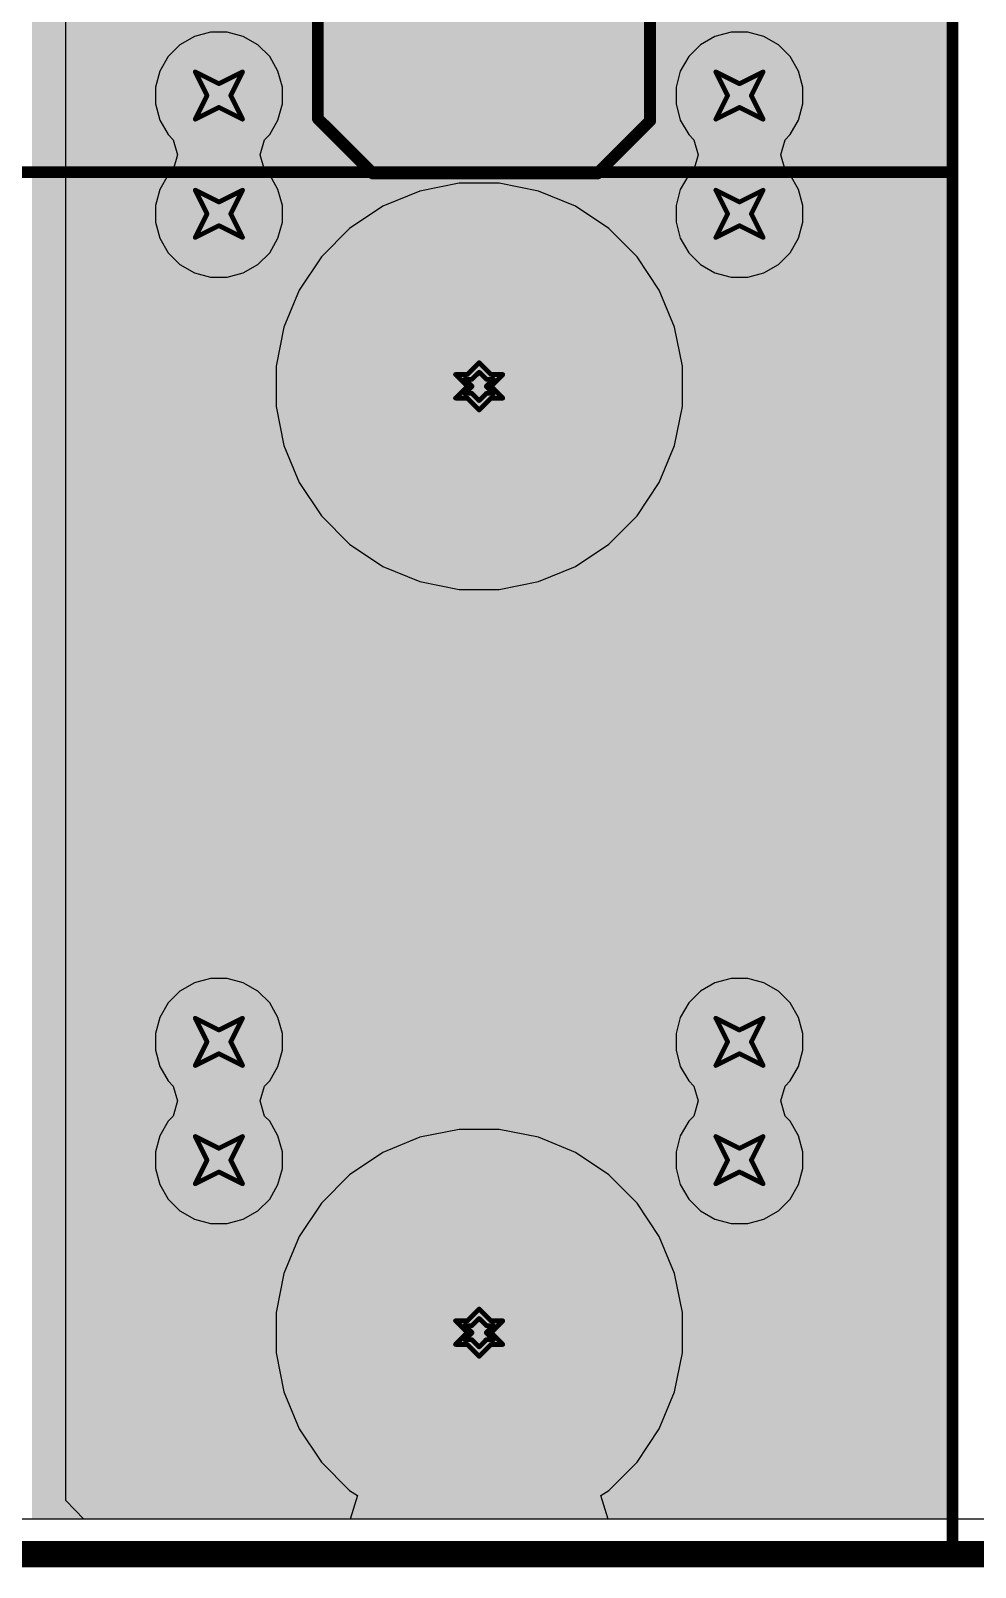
# Model space of a CAD drawing. Header units: inches. Extents: x -36 to 349, y -11 to 240.
# Drawn here: x 134.36 to 144.5, y -11.13 to 5.37 of the extents above; entities that cross this region are included whole.
import ezdxf

# ---------------------------------------------------------------- set-up
doc = ezdxf.new("R2010")
doc.units = ezdxf.units.IN
for name, color, linetype in [('Board Outline', 216, 'Continuous'), ('Bottom Layer', 5, 'Continuous'), ('Bottom Solder', 6, 'Continuous'), ('Drill Drawing', 1, 'Continuous'), ('Layer 1', 16, 'Continuous'), ('Layer 2', 76, 'Continuous'), ('Multi-Layer', 9, 'Continuous'), ('Pad Holes', 156, 'Continuous'), ('Top Layer', 1, 'Continuous'), ('Top Overlay', 2, 'Continuous'), ('Top Solder', 216, 'Continuous'), ('Via Holes', 16, 'Continuous')]:
    doc.layers.add(name, color=color, linetype=linetype)

# ---------------------------------------------------------------- blocks, each defined once
blk = doc.blocks.new('DB135_10_16_2P_GN_P_346')
at = {"layer": 'Bottom Layer'}
h = blk.add_hatch(color=5, dxfattribs=at)
edge = h.paths.add_edge_path()
edge.add_arc((-5.08, 5.08), 1.8, 0, 360)
h = blk.add_hatch(color=5, dxfattribs=at)
edge = h.paths.add_edge_path()
edge.add_arc((-5.08, -5.08), 1.8, 0, 360)
at = {"layer": 'Bottom Solder'}
h = blk.add_hatch(color=6, dxfattribs=at)
edge = h.paths.add_edge_path()
edge.add_arc((-5.08, 5.08), 1.851, 0, 360)
h = blk.add_hatch(color=6, dxfattribs=at)
edge = h.paths.add_edge_path()
edge.add_arc((-5.08, -5.08), 1.851, 0, 360)
at = {"layer": 'Layer 1'}
h = blk.add_hatch(color=16, dxfattribs=at)
edge = h.paths.add_edge_path()
edge.add_arc((-5.08, 5.08), 1.8, 0, 360)
h = blk.add_hatch(color=16, dxfattribs=at)
edge = h.paths.add_edge_path()
edge.add_arc((-5.08, -5.08), 1.8, 0, 360)
at = {"layer": 'Layer 2'}
h = blk.add_hatch(color=76, dxfattribs=at)
edge = h.paths.add_edge_path()
edge.add_arc((-5.08, 5.08), 1.8, 0, 360)
h = blk.add_hatch(color=76, dxfattribs=at)
edge = h.paths.add_edge_path()
edge.add_arc((-5.08, -5.08), 1.8, 0, 360)
at = {"layer": 'Multi-Layer'}
h = blk.add_hatch(color=9, dxfattribs=at)
edge = h.paths.add_edge_path()
edge.add_arc((-5.08, 5.08), 1.8, 0, 360)
h = blk.add_hatch(color=9, dxfattribs=at)
edge = h.paths.add_edge_path()
edge.add_arc((-5.08, -5.08), 1.8, 0, 360)
at = {"layer": 'Pad Holes'}
h = blk.add_hatch(color=7, dxfattribs=at)
edge = h.paths.add_edge_path()
edge.add_arc((-5.08, 5.08), 1.2, 0, 360)
h = blk.add_hatch(color=7, dxfattribs=at)
edge = h.paths.add_edge_path()
edge.add_arc((-5.08, -5.08), 1.2, 0, 360)
at = {"layer": 'Top Layer'}
h = blk.add_hatch(color=1, dxfattribs=at)
edge = h.paths.add_edge_path()
edge.add_arc((-5.08, 5.08), 1.8, 0, 360)
h = blk.add_hatch(color=1, dxfattribs=at)
edge = h.paths.add_edge_path()
edge.add_arc((-5.08, -5.08), 1.8, 0, 360)
at = {"layer": 'Top Solder'}
h = blk.add_hatch(color=216, dxfattribs=at)
edge = h.paths.add_edge_path()
edge.add_arc((-5.08, 5.08), 1.851, 0, 360)
h = blk.add_hatch(color=216, dxfattribs=at)
edge = h.paths.add_edge_path()
edge.add_arc((-5.08, -5.08), 1.851, 0, 360)
at = {"layer": 'Top Overlay'}
for points in [[(-10.16, 7.38, 0.127, 0.127, 0), (-10.89, 7.38, 0.127, 0.127, 0)], [(-10.16, 7.38, 0.127, 0.127, 0), (-10.16, -11.32, 0.127, 0.127, 0)], [(10.16, 7.38, 0.127, 0.127, 0), (-10.16, 7.38, 0.127, 0.127, 0)], [(10.16, -7.38, 0.127, 0.127, 0), (-10.16, -7.38, 0.127, 0.127, 0)], [(-6.35, -7.366, 0.127, 0.127, 0), (-6.914, -7.93, 0.127, 0.127, 0)], [(-3.937, -7.366, 0.127, 0.127, 0), (-6.35, -7.366, 0.127, 0.127, 0)], [(-3.348, -7.955, 0.127, 0.127, 0), (-3.937, -7.366, 0.127, 0.127, 0)], [(-6.914, -7.93, 0.127, 0.127, 0), (-6.914, -11.321, 0.127, 0.127, 0)], [(-3.348, -7.955, 0.127, 0.127, 0), (-3.348, -11.217, 0.127, 0.127, 0)]]:
    blk.add_lwpolyline(points, format="xyseb", dxfattribs=at)
for points in [[(-10.192, 7.38, 0.0635, 0.0635, 1), (-10.128, 7.38, 0.0635, 0.0635, 1)], [(-10.192, 7.38, 0.0635, 0.0635, 1), (-10.128, 7.38, 0.0635, 0.0635, 1)], [(-10.192, 7.38, 0.0635, 0.0635, 1), (-10.128, 7.38, 0.0635, 0.0635, 1)], [(-10.192, -7.38, 0.0635, 0.0635, 1), (-10.128, -7.38, 0.0635, 0.0635, 1)], [(-6.382, -7.366, 0.0635, 0.0635, 1), (-6.318, -7.366, 0.0635, 0.0635, 1)], [(-6.382, -7.366, 0.0635, 0.0635, 1), (-6.318, -7.366, 0.0635, 0.0635, 1)], [(-3.969, -7.366, 0.0635, 0.0635, 1), (-3.905, -7.366, 0.0635, 0.0635, 1)], [(-3.969, -7.366, 0.0635, 0.0635, 1), (-3.905, -7.366, 0.0635, 0.0635, 1)], [(-6.946, -7.93, 0.0635, 0.0635, 1), (-6.882, -7.93, 0.0635, 0.0635, 1)], [(-6.946, -7.93, 0.0635, 0.0635, 1), (-6.882, -7.93, 0.0635, 0.0635, 1)], [(-3.379, -7.955, 0.0635, 0.0635, 1), (-3.316, -7.955, 0.0635, 0.0635, 1)], [(-3.379, -7.955, 0.0635, 0.0635, 1), (-3.316, -7.955, 0.0635, 0.0635, 1)]]:
    blk.add_lwpolyline(points, format="xyseb", close=True, dxfattribs=at)

msp = doc.modelspace()

# ---------------------------------------------------------------- hatches: boundary and pattern name
at = {"layer": 'Bottom Layer'}
h = msp.add_hatch(color=5, dxfattribs=at)
edge = h.paths.add_edge_path()
edge.add_arc((136.382, 4.674), 0.3, 0, 360)
h = msp.add_hatch(color=5, dxfattribs=at)
edge = h.paths.add_edge_path()
edge.add_arc((141.97, 4.674), 0.3, 0, 360)
h = msp.add_hatch(color=5, dxfattribs=at)
edge = h.paths.add_edge_path()
edge.add_arc((136.382, 3.404), 0.3, 0, 360)
h = msp.add_hatch(color=5, dxfattribs=at)
edge = h.paths.add_edge_path()
edge.add_arc((141.97, 3.404), 0.3, 0, 360)
h = msp.add_hatch(color=5, dxfattribs=at)
edge = h.paths.add_edge_path()
edge.add_arc((136.382, -5.486), 0.3, 0, 360)
h = msp.add_hatch(color=5, dxfattribs=at)
edge = h.paths.add_edge_path()
edge.add_arc((141.97, -5.486), 0.3, 0, 360)
h = msp.add_hatch(color=5, dxfattribs=at)
edge = h.paths.add_edge_path()
edge.add_arc((136.382, -6.756), 0.3, 0, 360)
h = msp.add_hatch(color=5, dxfattribs=at)
edge = h.paths.add_edge_path()
edge.add_arc((141.97, -6.756), 0.3, 0, 360)
at = {"layer": 'Layer 1'}
h = msp.add_hatch(color=16, dxfattribs=at)
edge = h.paths.add_edge_path()
edge.add_arc((136.382, 4.674), 0.3, 0, 360)
h = msp.add_hatch(color=16, dxfattribs=at)
edge = h.paths.add_edge_path()
edge.add_arc((141.97, 4.674), 0.3, 0, 360)
h = msp.add_hatch(color=16, dxfattribs=at)
edge = h.paths.add_edge_path()
edge.add_arc((136.382, 3.404), 0.3, 0, 360)
h = msp.add_hatch(color=16, dxfattribs=at)
edge = h.paths.add_edge_path()
edge.add_arc((141.97, 3.404), 0.3, 0, 360)
h = msp.add_hatch(color=16, dxfattribs=at)
edge = h.paths.add_edge_path()
edge.add_arc((136.382, -5.486), 0.3, 0, 360)
h = msp.add_hatch(color=16, dxfattribs=at)
edge = h.paths.add_edge_path()
edge.add_arc((141.97, -5.486), 0.3, 0, 360)
h = msp.add_hatch(color=16, dxfattribs=at)
edge = h.paths.add_edge_path()
edge.add_arc((136.382, -6.756), 0.3, 0, 360)
h = msp.add_hatch(color=16, dxfattribs=at)
edge = h.paths.add_edge_path()
edge.add_arc((141.97, -6.756), 0.3, 0, 360)
at = {"layer": 'Layer 2'}
h = msp.add_hatch(color=76, dxfattribs=at)
edge = h.paths.add_edge_path()
edge.add_arc((136.382, 4.674), 0.3, 0, 360)
h = msp.add_hatch(color=76, dxfattribs=at)
edge = h.paths.add_edge_path()
edge.add_arc((141.97, 4.674), 0.3, 0, 360)
h = msp.add_hatch(color=76, dxfattribs=at)
edge = h.paths.add_edge_path()
edge.add_arc((136.382, 3.404), 0.3, 0, 360)
h = msp.add_hatch(color=76, dxfattribs=at)
edge = h.paths.add_edge_path()
edge.add_arc((141.97, 3.404), 0.3, 0, 360)
h = msp.add_hatch(color=76, dxfattribs=at)
edge = h.paths.add_edge_path()
edge.add_arc((136.382, -5.486), 0.3, 0, 360)
h = msp.add_hatch(color=76, dxfattribs=at)
edge = h.paths.add_edge_path()
edge.add_arc((141.97, -5.486), 0.3, 0, 360)
h = msp.add_hatch(color=76, dxfattribs=at)
edge = h.paths.add_edge_path()
edge.add_arc((136.382, -6.756), 0.3, 0, 360)
h = msp.add_hatch(color=76, dxfattribs=at)
edge = h.paths.add_edge_path()
edge.add_arc((141.97, -6.756), 0.3, 0, 360)
at = {"layer": 'Top Layer'}
msp.add_hatch(color=1, dxfattribs=at).paths.add_polyline_path([(134.375, -10.612), (144.256, -10.612), (144.256, 7.793), (134.375, 7.793)])
h = msp.add_hatch(color=1, dxfattribs=at)
edge = h.paths.add_edge_path()
edge.add_arc((136.382, 4.674), 0.3, 0, 360)
h = msp.add_hatch(color=1, dxfattribs=at)
edge = h.paths.add_edge_path()
edge.add_arc((141.97, 4.674), 0.3, 0, 360)
h = msp.add_hatch(color=1, dxfattribs=at)
edge = h.paths.add_edge_path()
edge.add_arc((136.382, 3.404), 0.3, 0, 360)
h = msp.add_hatch(color=1, dxfattribs=at)
edge = h.paths.add_edge_path()
edge.add_arc((141.97, 3.404), 0.3, 0, 360)
h = msp.add_hatch(color=1, dxfattribs=at)
edge = h.paths.add_edge_path()
edge.add_arc((136.382, -5.486), 0.3, 0, 360)
h = msp.add_hatch(color=1, dxfattribs=at)
edge = h.paths.add_edge_path()
edge.add_arc((141.97, -5.486), 0.3, 0, 360)
h = msp.add_hatch(color=1, dxfattribs=at)
edge = h.paths.add_edge_path()
edge.add_arc((136.382, -6.756), 0.3, 0, 360)
h = msp.add_hatch(color=1, dxfattribs=at)
edge = h.paths.add_edge_path()
edge.add_arc((141.97, -6.756), 0.3, 0, 360)
at = {"layer": 'Via Holes'}
h = msp.add_hatch(color=7, dxfattribs=at)
edge = h.paths.add_edge_path()
edge.add_arc((136.382, 4.674), 0.15, 0, 360)
h = msp.add_hatch(color=7, dxfattribs=at)
edge = h.paths.add_edge_path()
edge.add_arc((141.97, 4.674), 0.15, 0, 360)
h = msp.add_hatch(color=7, dxfattribs=at)
edge = h.paths.add_edge_path()
edge.add_arc((136.382, 3.404), 0.15, 0, 360)
h = msp.add_hatch(color=7, dxfattribs=at)
edge = h.paths.add_edge_path()
edge.add_arc((141.97, 3.404), 0.15, 0, 360)
h = msp.add_hatch(color=7, dxfattribs=at)
edge = h.paths.add_edge_path()
edge.add_arc((136.382, -5.486), 0.15, 0, 360)
h = msp.add_hatch(color=7, dxfattribs=at)
edge = h.paths.add_edge_path()
edge.add_arc((141.97, -5.486), 0.15, 0, 360)
h = msp.add_hatch(color=7, dxfattribs=at)
edge = h.paths.add_edge_path()
edge.add_arc((136.382, -6.756), 0.15, 0, 360)
h = msp.add_hatch(color=7, dxfattribs=at)
edge = h.paths.add_edge_path()
edge.add_arc((141.97, -6.756), 0.15, 0, 360)

# ---------------------------------------------------------------- linework, layer by layer
at = {"layer": 'Board Outline'}
msp.add_lwpolyline([(101.089, -11, 0.254, 0.254, 0), (184.5, -11, 0.254, 0.254, 0)], format="xyseb", dxfattribs=at)
at = {"layer": 'Bottom Layer'}
for p, q in [((134.738, -10.409), (134.738, 8.188)), ((134.933, -10.612), (134.738, -10.409)), ((184.5, -10.612), (134.933, -10.612))]:
    msp.add_line(p, q, dxfattribs=at)
at = {"layer": 'Drill Drawing'}
for points in [[(136.128, 4.928, 0.0508, 0.0508, 0), (136.382, 4.801, 0.0508, 0.0508, 0)], [(136.128, 4.928, 0.0508, 0.0508, 0), (136.255, 4.674, 0.0508, 0.0508, 0)], [(136.382, 4.801, 0.0508, 0.0508, 0), (136.636, 4.928, 0.0508, 0.0508, 0)], [(136.509, 4.674, 0.0508, 0.0508, 0), (136.636, 4.928, 0.0508, 0.0508, 0)], [(141.716, 4.928, 0.0508, 0.0508, 0), (141.97, 4.801, 0.0508, 0.0508, 0)], [(141.716, 4.928, 0.0508, 0.0508, 0), (141.843, 4.674, 0.0508, 0.0508, 0)], [(141.97, 4.801, 0.0508, 0.0508, 0), (142.224, 4.928, 0.0508, 0.0508, 0)], [(142.097, 4.674, 0.0508, 0.0508, 0), (142.224, 4.928, 0.0508, 0.0508, 0)], [(136.128, 4.42, 0.0508, 0.0508, 0), (136.255, 4.674, 0.0508, 0.0508, 0)], [(136.509, 4.674, 0.0508, 0.0508, 0), (136.636, 4.42, 0.0508, 0.0508, 0)], [(141.716, 4.42, 0.0508, 0.0508, 0), (141.843, 4.674, 0.0508, 0.0508, 0)], [(142.097, 4.674, 0.0508, 0.0508, 0), (142.224, 4.42, 0.0508, 0.0508, 0)], [(136.128, 4.42, 0.0508, 0.0508, 0), (136.382, 4.547, 0.0508, 0.0508, 0)], [(136.382, 4.547, 0.0508, 0.0508, 0), (136.636, 4.42, 0.0508, 0.0508, 0)], [(141.716, 4.42, 0.0508, 0.0508, 0), (141.97, 4.547, 0.0508, 0.0508, 0)], [(141.97, 4.547, 0.0508, 0.0508, 0), (142.224, 4.42, 0.0508, 0.0508, 0)], [(136.128, 3.658, 0.0508, 0.0508, 0), (136.382, 3.531, 0.0508, 0.0508, 0)], [(136.128, 3.658, 0.0508, 0.0508, 0), (136.255, 3.404, 0.0508, 0.0508, 0)], [(136.382, 3.531, 0.0508, 0.0508, 0), (136.636, 3.658, 0.0508, 0.0508, 0)], [(136.509, 3.404, 0.0508, 0.0508, 0), (136.636, 3.658, 0.0508, 0.0508, 0)], [(141.716, 3.658, 0.0508, 0.0508, 0), (141.97, 3.531, 0.0508, 0.0508, 0)], [(141.716, 3.658, 0.0508, 0.0508, 0), (141.843, 3.404, 0.0508, 0.0508, 0)], [(141.97, 3.531, 0.0508, 0.0508, 0), (142.224, 3.658, 0.0508, 0.0508, 0)], [(142.097, 3.404, 0.0508, 0.0508, 0), (142.224, 3.658, 0.0508, 0.0508, 0)], [(136.128, 3.15, 0.0508, 0.0508, 0), (136.255, 3.404, 0.0508, 0.0508, 0)], [(136.128, 3.15, 0.0508, 0.0508, 0), (136.382, 3.277, 0.0508, 0.0508, 0)], [(136.382, 3.277, 0.0508, 0.0508, 0), (136.636, 3.15, 0.0508, 0.0508, 0)], [(136.509, 3.404, 0.0508, 0.0508, 0), (136.636, 3.15, 0.0508, 0.0508, 0)], [(141.716, 3.15, 0.0508, 0.0508, 0), (141.843, 3.404, 0.0508, 0.0508, 0)], [(141.716, 3.15, 0.0508, 0.0508, 0), (141.97, 3.277, 0.0508, 0.0508, 0)], [(141.97, 3.277, 0.0508, 0.0508, 0), (142.224, 3.15, 0.0508, 0.0508, 0)], [(142.097, 3.404, 0.0508, 0.0508, 0), (142.224, 3.15, 0.0508, 0.0508, 0)], [(139.049, 1.679, 0.0508, 0.0508, 0), (139.176, 1.806, 0.0508, 0.0508, 0)], [(139.176, 1.806, 0.0508, 0.0508, 0), (139.303, 1.679, 0.0508, 0.0508, 0)], [(138.922, 1.679, 0.0508, 0.0508, 0), (139.049, 1.552, 0.0508, 0.0508, 0)], [(138.922, 1.679, 0.0508, 0.0508, 0), (139.049, 1.679, 0.0508, 0.0508, 0)], [(139.023, 1.628, 0.0508, 0.0508, 0), (139.099, 1.552, 0.0508, 0.0508, 0)], [(139.023, 1.628, 0.0508, 0.0508, 0), (139.099, 1.628, 0.0508, 0.0508, 0)], [(139.099, 1.628, 0.0508, 0.0508, 0), (139.176, 1.704, 0.0508, 0.0508, 0)], [(139.176, 1.704, 0.0508, 0.0508, 0), (139.252, 1.628, 0.0508, 0.0508, 0)], [(139.252, 1.628, 0.0508, 0.0508, 0), (139.328, 1.628, 0.0508, 0.0508, 0)], [(139.252, 1.552, 0.0508, 0.0508, 0), (139.328, 1.628, 0.0508, 0.0508, 0)], [(139.303, 1.679, 0.0508, 0.0508, 0), (139.43, 1.679, 0.0508, 0.0508, 0)], [(139.303, 1.552, 0.0508, 0.0508, 0), (139.43, 1.679, 0.0508, 0.0508, 0)], [(138.922, 1.425, 0.0508, 0.0508, 0), (139.049, 1.552, 0.0508, 0.0508, 0)], [(139.023, 1.476, 0.0508, 0.0508, 0), (139.099, 1.552, 0.0508, 0.0508, 0)], [(139.023, 1.476, 0.0508, 0.0508, 0), (139.099, 1.476, 0.0508, 0.0508, 0)], [(139.099, 1.476, 0.0508, 0.0508, 0), (139.176, 1.399, 0.0508, 0.0508, 0)], [(139.176, 1.399, 0.0508, 0.0508, 0), (139.252, 1.476, 0.0508, 0.0508, 0)], [(139.252, 1.552, 0.0508, 0.0508, 0), (139.328, 1.476, 0.0508, 0.0508, 0)], [(139.252, 1.476, 0.0508, 0.0508, 0), (139.328, 1.476, 0.0508, 0.0508, 0)], [(139.303, 1.552, 0.0508, 0.0508, 0), (139.43, 1.425, 0.0508, 0.0508, 0)], [(138.922, 1.425, 0.0508, 0.0508, 0), (139.049, 1.425, 0.0508, 0.0508, 0)], [(139.049, 1.425, 0.0508, 0.0508, 0), (139.176, 1.298, 0.0508, 0.0508, 0)], [(139.176, 1.298, 0.0508, 0.0508, 0), (139.303, 1.425, 0.0508, 0.0508, 0)], [(139.303, 1.425, 0.0508, 0.0508, 0), (139.43, 1.425, 0.0508, 0.0508, 0)], [(136.128, -5.232, 0.0508, 0.0508, 0), (136.382, -5.359, 0.0508, 0.0508, 0)], [(136.128, -5.232, 0.0508, 0.0508, 0), (136.255, -5.486, 0.0508, 0.0508, 0)], [(136.382, -5.359, 0.0508, 0.0508, 0), (136.636, -5.232, 0.0508, 0.0508, 0)], [(136.509, -5.486, 0.0508, 0.0508, 0), (136.636, -5.232, 0.0508, 0.0508, 0)], [(141.716, -5.232, 0.0508, 0.0508, 0), (141.97, -5.359, 0.0508, 0.0508, 0)], [(141.716, -5.232, 0.0508, 0.0508, 0), (141.843, -5.486, 0.0508, 0.0508, 0)], [(141.97, -5.359, 0.0508, 0.0508, 0), (142.224, -5.232, 0.0508, 0.0508, 0)], [(142.097, -5.486, 0.0508, 0.0508, 0), (142.224, -5.232, 0.0508, 0.0508, 0)], [(136.128, -5.74, 0.0508, 0.0508, 0), (136.255, -5.486, 0.0508, 0.0508, 0)], [(136.128, -5.74, 0.0508, 0.0508, 0), (136.382, -5.613, 0.0508, 0.0508, 0)], [(136.382, -5.613, 0.0508, 0.0508, 0), (136.636, -5.74, 0.0508, 0.0508, 0)], [(136.509, -5.486, 0.0508, 0.0508, 0), (136.636, -5.74, 0.0508, 0.0508, 0)], [(141.716, -5.74, 0.0508, 0.0508, 0), (141.843, -5.486, 0.0508, 0.0508, 0)], [(141.716, -5.74, 0.0508, 0.0508, 0), (141.97, -5.613, 0.0508, 0.0508, 0)], [(141.97, -5.613, 0.0508, 0.0508, 0), (142.224, -5.74, 0.0508, 0.0508, 0)], [(142.097, -5.486, 0.0508, 0.0508, 0), (142.224, -5.74, 0.0508, 0.0508, 0)], [(136.128, -6.502, 0.0508, 0.0508, 0), (136.382, -6.629, 0.0508, 0.0508, 0)], [(136.128, -6.502, 0.0508, 0.0508, 0), (136.255, -6.756, 0.0508, 0.0508, 0)], [(136.382, -6.629, 0.0508, 0.0508, 0), (136.636, -6.502, 0.0508, 0.0508, 0)], [(136.509, -6.756, 0.0508, 0.0508, 0), (136.636, -6.502, 0.0508, 0.0508, 0)], [(141.716, -6.502, 0.0508, 0.0508, 0), (141.97, -6.629, 0.0508, 0.0508, 0)], [(141.716, -6.502, 0.0508, 0.0508, 0), (141.843, -6.756, 0.0508, 0.0508, 0)], [(141.97, -6.629, 0.0508, 0.0508, 0), (142.224, -6.502, 0.0508, 0.0508, 0)], [(142.097, -6.756, 0.0508, 0.0508, 0), (142.224, -6.502, 0.0508, 0.0508, 0)], [(136.128, -7.01, 0.0508, 0.0508, 0), (136.255, -6.756, 0.0508, 0.0508, 0)], [(136.509, -6.756, 0.0508, 0.0508, 0), (136.636, -7.01, 0.0508, 0.0508, 0)], [(141.716, -7.01, 0.0508, 0.0508, 0), (141.843, -6.756, 0.0508, 0.0508, 0)], [(142.097, -6.756, 0.0508, 0.0508, 0), (142.224, -7.01, 0.0508, 0.0508, 0)], [(136.128, -7.01, 0.0508, 0.0508, 0), (136.382, -6.883, 0.0508, 0.0508, 0)], [(136.382, -6.883, 0.0508, 0.0508, 0), (136.636, -7.01, 0.0508, 0.0508, 0)], [(141.716, -7.01, 0.0508, 0.0508, 0), (141.97, -6.883, 0.0508, 0.0508, 0)], [(141.97, -6.883, 0.0508, 0.0508, 0), (142.224, -7.01, 0.0508, 0.0508, 0)], [(139.049, -8.481, 0.0508, 0.0508, 0), (139.176, -8.354, 0.0508, 0.0508, 0)], [(139.176, -8.354, 0.0508, 0.0508, 0), (139.303, -8.481, 0.0508, 0.0508, 0)], [(138.922, -8.481, 0.0508, 0.0508, 0), (139.049, -8.608, 0.0508, 0.0508, 0)], [(138.922, -8.481, 0.0508, 0.0508, 0), (139.049, -8.481, 0.0508, 0.0508, 0)], [(139.023, -8.532, 0.0508, 0.0508, 0), (139.099, -8.608, 0.0508, 0.0508, 0)], [(139.023, -8.532, 0.0508, 0.0508, 0), (139.099, -8.532, 0.0508, 0.0508, 0)], [(139.099, -8.532, 0.0508, 0.0508, 0), (139.176, -8.456, 0.0508, 0.0508, 0)], [(139.176, -8.456, 0.0508, 0.0508, 0), (139.252, -8.532, 0.0508, 0.0508, 0)], [(139.252, -8.532, 0.0508, 0.0508, 0), (139.328, -8.532, 0.0508, 0.0508, 0)], [(139.252, -8.608, 0.0508, 0.0508, 0), (139.328, -8.532, 0.0508, 0.0508, 0)], [(139.303, -8.481, 0.0508, 0.0508, 0), (139.43, -8.481, 0.0508, 0.0508, 0)], [(139.303, -8.608, 0.0508, 0.0508, 0), (139.43, -8.481, 0.0508, 0.0508, 0)], [(138.922, -8.735, 0.0508, 0.0508, 0), (139.049, -8.608, 0.0508, 0.0508, 0)], [(138.922, -8.735, 0.0508, 0.0508, 0), (139.049, -8.735, 0.0508, 0.0508, 0)], [(139.023, -8.684, 0.0508, 0.0508, 0), (139.099, -8.608, 0.0508, 0.0508, 0)], [(139.023, -8.684, 0.0508, 0.0508, 0), (139.099, -8.684, 0.0508, 0.0508, 0)], [(139.049, -8.735, 0.0508, 0.0508, 0), (139.176, -8.862, 0.0508, 0.0508, 0)], [(139.099, -8.684, 0.0508, 0.0508, 0), (139.176, -8.761, 0.0508, 0.0508, 0)], [(139.176, -8.761, 0.0508, 0.0508, 0), (139.252, -8.684, 0.0508, 0.0508, 0)], [(139.176, -8.862, 0.0508, 0.0508, 0), (139.303, -8.735, 0.0508, 0.0508, 0)], [(139.252, -8.608, 0.0508, 0.0508, 0), (139.328, -8.684, 0.0508, 0.0508, 0)], [(139.252, -8.684, 0.0508, 0.0508, 0), (139.328, -8.684, 0.0508, 0.0508, 0)], [(139.303, -8.608, 0.0508, 0.0508, 0), (139.43, -8.735, 0.0508, 0.0508, 0)], [(139.303, -8.735, 0.0508, 0.0508, 0), (139.43, -8.735, 0.0508, 0.0508, 0)]]:
    msp.add_lwpolyline(points, format="xyseb", dxfattribs=at)
for points in [[(136.115, 4.928, 0.0254, 0.0254, 1), (136.14, 4.928, 0.0254, 0.0254, 1)], [(136.115, 4.928, 0.0254, 0.0254, 1), (136.14, 4.928, 0.0254, 0.0254, 1)], [(136.623, 4.928, 0.0254, 0.0254, 1), (136.648, 4.928, 0.0254, 0.0254, 1)], [(136.623, 4.928, 0.0254, 0.0254, 1), (136.648, 4.928, 0.0254, 0.0254, 1)], [(141.703, 4.928, 0.0254, 0.0254, 1), (141.728, 4.928, 0.0254, 0.0254, 1)], [(141.703, 4.928, 0.0254, 0.0254, 1), (141.728, 4.928, 0.0254, 0.0254, 1)], [(142.211, 4.928, 0.0254, 0.0254, 1), (142.236, 4.928, 0.0254, 0.0254, 1)], [(142.211, 4.928, 0.0254, 0.0254, 1), (142.236, 4.928, 0.0254, 0.0254, 1)], [(136.369, 4.801, 0.0254, 0.0254, 1), (136.394, 4.801, 0.0254, 0.0254, 1)], [(136.369, 4.801, 0.0254, 0.0254, 1), (136.394, 4.801, 0.0254, 0.0254, 1)], [(141.957, 4.801, 0.0254, 0.0254, 1), (141.982, 4.801, 0.0254, 0.0254, 1)], [(141.957, 4.801, 0.0254, 0.0254, 1), (141.982, 4.801, 0.0254, 0.0254, 1)], [(136.242, 4.674, 0.0254, 0.0254, 1), (136.267, 4.674, 0.0254, 0.0254, 1)], [(136.242, 4.674, 0.0254, 0.0254, 1), (136.267, 4.674, 0.0254, 0.0254, 1)], [(136.496, 4.674, 0.0254, 0.0254, 1), (136.521, 4.674, 0.0254, 0.0254, 1)], [(136.496, 4.674, 0.0254, 0.0254, 1), (136.521, 4.674, 0.0254, 0.0254, 1)], [(141.83, 4.674, 0.0254, 0.0254, 1), (141.855, 4.674, 0.0254, 0.0254, 1)], [(141.83, 4.674, 0.0254, 0.0254, 1), (141.855, 4.674, 0.0254, 0.0254, 1)], [(142.084, 4.674, 0.0254, 0.0254, 1), (142.109, 4.674, 0.0254, 0.0254, 1)], [(142.084, 4.674, 0.0254, 0.0254, 1), (142.109, 4.674, 0.0254, 0.0254, 1)], [(136.369, 4.547, 0.0254, 0.0254, 1), (136.394, 4.547, 0.0254, 0.0254, 1)], [(136.369, 4.547, 0.0254, 0.0254, 1), (136.394, 4.547, 0.0254, 0.0254, 1)], [(141.957, 4.547, 0.0254, 0.0254, 1), (141.982, 4.547, 0.0254, 0.0254, 1)], [(141.957, 4.547, 0.0254, 0.0254, 1), (141.982, 4.547, 0.0254, 0.0254, 1)], [(136.115, 4.42, 0.0254, 0.0254, 1), (136.14, 4.42, 0.0254, 0.0254, 1)], [(136.115, 4.42, 0.0254, 0.0254, 1), (136.14, 4.42, 0.0254, 0.0254, 1)], [(136.623, 4.42, 0.0254, 0.0254, 1), (136.648, 4.42, 0.0254, 0.0254, 1)], [(136.623, 4.42, 0.0254, 0.0254, 1), (136.648, 4.42, 0.0254, 0.0254, 1)], [(141.703, 4.42, 0.0254, 0.0254, 1), (141.728, 4.42, 0.0254, 0.0254, 1)], [(141.703, 4.42, 0.0254, 0.0254, 1), (141.728, 4.42, 0.0254, 0.0254, 1)], [(142.211, 4.42, 0.0254, 0.0254, 1), (142.236, 4.42, 0.0254, 0.0254, 1)], [(142.211, 4.42, 0.0254, 0.0254, 1), (142.236, 4.42, 0.0254, 0.0254, 1)], [(136.115, 3.658, 0.0254, 0.0254, 1), (136.14, 3.658, 0.0254, 0.0254, 1)], [(136.115, 3.658, 0.0254, 0.0254, 1), (136.14, 3.658, 0.0254, 0.0254, 1)], [(136.623, 3.658, 0.0254, 0.0254, 1), (136.648, 3.658, 0.0254, 0.0254, 1)], [(136.623, 3.658, 0.0254, 0.0254, 1), (136.648, 3.658, 0.0254, 0.0254, 1)], [(141.703, 3.658, 0.0254, 0.0254, 1), (141.728, 3.658, 0.0254, 0.0254, 1)], [(141.703, 3.658, 0.0254, 0.0254, 1), (141.728, 3.658, 0.0254, 0.0254, 1)], [(142.211, 3.658, 0.0254, 0.0254, 1), (142.236, 3.658, 0.0254, 0.0254, 1)], [(142.211, 3.658, 0.0254, 0.0254, 1), (142.236, 3.658, 0.0254, 0.0254, 1)], [(136.369, 3.531, 0.0254, 0.0254, 1), (136.394, 3.531, 0.0254, 0.0254, 1)], [(136.369, 3.531, 0.0254, 0.0254, 1), (136.394, 3.531, 0.0254, 0.0254, 1)], [(141.957, 3.531, 0.0254, 0.0254, 1), (141.982, 3.531, 0.0254, 0.0254, 1)], [(141.957, 3.531, 0.0254, 0.0254, 1), (141.982, 3.531, 0.0254, 0.0254, 1)], [(136.242, 3.404, 0.0254, 0.0254, 1), (136.267, 3.404, 0.0254, 0.0254, 1)], [(136.242, 3.404, 0.0254, 0.0254, 1), (136.267, 3.404, 0.0254, 0.0254, 1)], [(136.369, 3.277, 0.0254, 0.0254, 1), (136.394, 3.277, 0.0254, 0.0254, 1)], [(136.369, 3.277, 0.0254, 0.0254, 1), (136.394, 3.277, 0.0254, 0.0254, 1)], [(136.496, 3.404, 0.0254, 0.0254, 1), (136.521, 3.404, 0.0254, 0.0254, 1)], [(136.496, 3.404, 0.0254, 0.0254, 1), (136.521, 3.404, 0.0254, 0.0254, 1)], [(141.83, 3.404, 0.0254, 0.0254, 1), (141.855, 3.404, 0.0254, 0.0254, 1)], [(141.83, 3.404, 0.0254, 0.0254, 1), (141.855, 3.404, 0.0254, 0.0254, 1)], [(141.957, 3.277, 0.0254, 0.0254, 1), (141.982, 3.277, 0.0254, 0.0254, 1)], [(141.957, 3.277, 0.0254, 0.0254, 1), (141.982, 3.277, 0.0254, 0.0254, 1)], [(142.084, 3.404, 0.0254, 0.0254, 1), (142.109, 3.404, 0.0254, 0.0254, 1)], [(142.084, 3.404, 0.0254, 0.0254, 1), (142.109, 3.404, 0.0254, 0.0254, 1)], [(136.115, 3.15, 0.0254, 0.0254, 1), (136.14, 3.15, 0.0254, 0.0254, 1)], [(136.115, 3.15, 0.0254, 0.0254, 1), (136.14, 3.15, 0.0254, 0.0254, 1)], [(136.623, 3.15, 0.0254, 0.0254, 1), (136.648, 3.15, 0.0254, 0.0254, 1)], [(136.623, 3.15, 0.0254, 0.0254, 1), (136.648, 3.15, 0.0254, 0.0254, 1)], [(141.703, 3.15, 0.0254, 0.0254, 1), (141.728, 3.15, 0.0254, 0.0254, 1)], [(141.703, 3.15, 0.0254, 0.0254, 1), (141.728, 3.15, 0.0254, 0.0254, 1)], [(142.211, 3.15, 0.0254, 0.0254, 1), (142.236, 3.15, 0.0254, 0.0254, 1)], [(142.211, 3.15, 0.0254, 0.0254, 1), (142.236, 3.15, 0.0254, 0.0254, 1)], [(139.163, 1.806, 0.0254, 0.0254, 1), (139.188, 1.806, 0.0254, 0.0254, 1)], [(139.163, 1.806, 0.0254, 0.0254, 1), (139.188, 1.806, 0.0254, 0.0254, 1)], [(138.909, 1.679, 0.0254, 0.0254, 1), (138.934, 1.679, 0.0254, 0.0254, 1)], [(138.909, 1.679, 0.0254, 0.0254, 1), (138.934, 1.679, 0.0254, 0.0254, 1)], [(139.01, 1.628, 0.0254, 0.0254, 1), (139.036, 1.628, 0.0254, 0.0254, 1)], [(139.01, 1.628, 0.0254, 0.0254, 1), (139.036, 1.628, 0.0254, 0.0254, 1)], [(139.036, 1.679, 0.0254, 0.0254, 1), (139.061, 1.679, 0.0254, 0.0254, 1)], [(139.036, 1.679, 0.0254, 0.0254, 1), (139.061, 1.679, 0.0254, 0.0254, 1)], [(139.087, 1.628, 0.0254, 0.0254, 1), (139.112, 1.628, 0.0254, 0.0254, 1)], [(139.087, 1.628, 0.0254, 0.0254, 1), (139.112, 1.628, 0.0254, 0.0254, 1)], [(139.163, 1.704, 0.0254, 0.0254, 1), (139.188, 1.704, 0.0254, 0.0254, 1)], [(139.163, 1.704, 0.0254, 0.0254, 1), (139.188, 1.704, 0.0254, 0.0254, 1)], [(139.239, 1.628, 0.0254, 0.0254, 1), (139.264, 1.628, 0.0254, 0.0254, 1)], [(139.239, 1.628, 0.0254, 0.0254, 1), (139.264, 1.628, 0.0254, 0.0254, 1)], [(139.29, 1.679, 0.0254, 0.0254, 1), (139.315, 1.679, 0.0254, 0.0254, 1)], [(139.29, 1.679, 0.0254, 0.0254, 1), (139.315, 1.679, 0.0254, 0.0254, 1)], [(139.315, 1.628, 0.0254, 0.0254, 1), (139.341, 1.628, 0.0254, 0.0254, 1)], [(139.315, 1.628, 0.0254, 0.0254, 1), (139.341, 1.628, 0.0254, 0.0254, 1)], [(139.417, 1.679, 0.0254, 0.0254, 1), (139.442, 1.679, 0.0254, 0.0254, 1)], [(139.417, 1.679, 0.0254, 0.0254, 1), (139.442, 1.679, 0.0254, 0.0254, 1)], [(139.01, 1.476, 0.0254, 0.0254, 1), (139.036, 1.476, 0.0254, 0.0254, 1)], [(139.01, 1.476, 0.0254, 0.0254, 1), (139.036, 1.476, 0.0254, 0.0254, 1)], [(139.036, 1.552, 0.0254, 0.0254, 1), (139.061, 1.552, 0.0254, 0.0254, 1)], [(139.036, 1.552, 0.0254, 0.0254, 1), (139.061, 1.552, 0.0254, 0.0254, 1)], [(139.087, 1.552, 0.0254, 0.0254, 1), (139.112, 1.552, 0.0254, 0.0254, 1)], [(139.087, 1.552, 0.0254, 0.0254, 1), (139.112, 1.552, 0.0254, 0.0254, 1)], [(139.087, 1.476, 0.0254, 0.0254, 1), (139.112, 1.476, 0.0254, 0.0254, 1)], [(139.087, 1.476, 0.0254, 0.0254, 1), (139.112, 1.476, 0.0254, 0.0254, 1)], [(139.239, 1.552, 0.0254, 0.0254, 1), (139.264, 1.552, 0.0254, 0.0254, 1)], [(139.239, 1.552, 0.0254, 0.0254, 1), (139.264, 1.552, 0.0254, 0.0254, 1)], [(139.239, 1.476, 0.0254, 0.0254, 1), (139.264, 1.476, 0.0254, 0.0254, 1)], [(139.239, 1.476, 0.0254, 0.0254, 1), (139.264, 1.476, 0.0254, 0.0254, 1)], [(139.29, 1.552, 0.0254, 0.0254, 1), (139.315, 1.552, 0.0254, 0.0254, 1)], [(139.29, 1.552, 0.0254, 0.0254, 1), (139.315, 1.552, 0.0254, 0.0254, 1)], [(139.315, 1.476, 0.0254, 0.0254, 1), (139.341, 1.476, 0.0254, 0.0254, 1)], [(139.315, 1.476, 0.0254, 0.0254, 1), (139.341, 1.476, 0.0254, 0.0254, 1)], [(138.909, 1.425, 0.0254, 0.0254, 1), (138.934, 1.425, 0.0254, 0.0254, 1)], [(138.909, 1.425, 0.0254, 0.0254, 1), (138.934, 1.425, 0.0254, 0.0254, 1)], [(139.036, 1.425, 0.0254, 0.0254, 1), (139.061, 1.425, 0.0254, 0.0254, 1)], [(139.036, 1.425, 0.0254, 0.0254, 1), (139.061, 1.425, 0.0254, 0.0254, 1)], [(139.163, 1.399, 0.0254, 0.0254, 1), (139.188, 1.399, 0.0254, 0.0254, 1)], [(139.163, 1.399, 0.0254, 0.0254, 1), (139.188, 1.399, 0.0254, 0.0254, 1)], [(139.163, 1.298, 0.0254, 0.0254, 1), (139.188, 1.298, 0.0254, 0.0254, 1)], [(139.163, 1.298, 0.0254, 0.0254, 1), (139.188, 1.298, 0.0254, 0.0254, 1)], [(139.29, 1.425, 0.0254, 0.0254, 1), (139.315, 1.425, 0.0254, 0.0254, 1)], [(139.29, 1.425, 0.0254, 0.0254, 1), (139.315, 1.425, 0.0254, 0.0254, 1)], [(139.417, 1.425, 0.0254, 0.0254, 1), (139.442, 1.425, 0.0254, 0.0254, 1)], [(139.417, 1.425, 0.0254, 0.0254, 1), (139.442, 1.425, 0.0254, 0.0254, 1)], [(136.115, -5.232, 0.0254, 0.0254, 1), (136.14, -5.232, 0.0254, 0.0254, 1)], [(136.115, -5.232, 0.0254, 0.0254, 1), (136.14, -5.232, 0.0254, 0.0254, 1)], [(136.623, -5.232, 0.0254, 0.0254, 1), (136.648, -5.232, 0.0254, 0.0254, 1)], [(136.623, -5.232, 0.0254, 0.0254, 1), (136.648, -5.232, 0.0254, 0.0254, 1)], [(141.703, -5.232, 0.0254, 0.0254, 1), (141.728, -5.232, 0.0254, 0.0254, 1)], [(141.703, -5.232, 0.0254, 0.0254, 1), (141.728, -5.232, 0.0254, 0.0254, 1)], [(142.211, -5.232, 0.0254, 0.0254, 1), (142.236, -5.232, 0.0254, 0.0254, 1)], [(142.211, -5.232, 0.0254, 0.0254, 1), (142.236, -5.232, 0.0254, 0.0254, 1)], [(136.369, -5.359, 0.0254, 0.0254, 1), (136.394, -5.359, 0.0254, 0.0254, 1)], [(136.369, -5.359, 0.0254, 0.0254, 1), (136.394, -5.359, 0.0254, 0.0254, 1)], [(141.957, -5.359, 0.0254, 0.0254, 1), (141.982, -5.359, 0.0254, 0.0254, 1)], [(141.957, -5.359, 0.0254, 0.0254, 1), (141.982, -5.359, 0.0254, 0.0254, 1)], [(136.242, -5.486, 0.0254, 0.0254, 1), (136.267, -5.486, 0.0254, 0.0254, 1)], [(136.242, -5.486, 0.0254, 0.0254, 1), (136.267, -5.486, 0.0254, 0.0254, 1)], [(136.369, -5.613, 0.0254, 0.0254, 1), (136.394, -5.613, 0.0254, 0.0254, 1)], [(136.369, -5.613, 0.0254, 0.0254, 1), (136.394, -5.613, 0.0254, 0.0254, 1)], [(136.496, -5.486, 0.0254, 0.0254, 1), (136.521, -5.486, 0.0254, 0.0254, 1)], [(136.496, -5.486, 0.0254, 0.0254, 1), (136.521, -5.486, 0.0254, 0.0254, 1)], [(141.83, -5.486, 0.0254, 0.0254, 1), (141.855, -5.486, 0.0254, 0.0254, 1)], [(141.83, -5.486, 0.0254, 0.0254, 1), (141.855, -5.486, 0.0254, 0.0254, 1)], [(141.957, -5.613, 0.0254, 0.0254, 1), (141.982, -5.613, 0.0254, 0.0254, 1)], [(141.957, -5.613, 0.0254, 0.0254, 1), (141.982, -5.613, 0.0254, 0.0254, 1)], [(142.084, -5.486, 0.0254, 0.0254, 1), (142.109, -5.486, 0.0254, 0.0254, 1)], [(142.084, -5.486, 0.0254, 0.0254, 1), (142.109, -5.486, 0.0254, 0.0254, 1)], [(136.115, -5.74, 0.0254, 0.0254, 1), (136.14, -5.74, 0.0254, 0.0254, 1)], [(136.115, -5.74, 0.0254, 0.0254, 1), (136.14, -5.74, 0.0254, 0.0254, 1)], [(136.623, -5.74, 0.0254, 0.0254, 1), (136.648, -5.74, 0.0254, 0.0254, 1)], [(136.623, -5.74, 0.0254, 0.0254, 1), (136.648, -5.74, 0.0254, 0.0254, 1)], [(141.703, -5.74, 0.0254, 0.0254, 1), (141.728, -5.74, 0.0254, 0.0254, 1)], [(141.703, -5.74, 0.0254, 0.0254, 1), (141.728, -5.74, 0.0254, 0.0254, 1)], [(142.211, -5.74, 0.0254, 0.0254, 1), (142.236, -5.74, 0.0254, 0.0254, 1)], [(142.211, -5.74, 0.0254, 0.0254, 1), (142.236, -5.74, 0.0254, 0.0254, 1)], [(136.115, -6.502, 0.0254, 0.0254, 1), (136.14, -6.502, 0.0254, 0.0254, 1)], [(136.115, -6.502, 0.0254, 0.0254, 1), (136.14, -6.502, 0.0254, 0.0254, 1)], [(136.623, -6.502, 0.0254, 0.0254, 1), (136.648, -6.502, 0.0254, 0.0254, 1)], [(136.623, -6.502, 0.0254, 0.0254, 1), (136.648, -6.502, 0.0254, 0.0254, 1)], [(141.703, -6.502, 0.0254, 0.0254, 1), (141.728, -6.502, 0.0254, 0.0254, 1)], [(141.703, -6.502, 0.0254, 0.0254, 1), (141.728, -6.502, 0.0254, 0.0254, 1)], [(142.211, -6.502, 0.0254, 0.0254, 1), (142.236, -6.502, 0.0254, 0.0254, 1)], [(142.211, -6.502, 0.0254, 0.0254, 1), (142.236, -6.502, 0.0254, 0.0254, 1)], [(136.242, -6.756, 0.0254, 0.0254, 1), (136.267, -6.756, 0.0254, 0.0254, 1)], [(136.242, -6.756, 0.0254, 0.0254, 1), (136.267, -6.756, 0.0254, 0.0254, 1)], [(136.369, -6.629, 0.0254, 0.0254, 1), (136.394, -6.629, 0.0254, 0.0254, 1)], [(136.369, -6.629, 0.0254, 0.0254, 1), (136.394, -6.629, 0.0254, 0.0254, 1)], [(136.496, -6.756, 0.0254, 0.0254, 1), (136.521, -6.756, 0.0254, 0.0254, 1)], [(136.496, -6.756, 0.0254, 0.0254, 1), (136.521, -6.756, 0.0254, 0.0254, 1)], [(141.83, -6.756, 0.0254, 0.0254, 1), (141.855, -6.756, 0.0254, 0.0254, 1)], [(141.83, -6.756, 0.0254, 0.0254, 1), (141.855, -6.756, 0.0254, 0.0254, 1)], [(141.957, -6.629, 0.0254, 0.0254, 1), (141.982, -6.629, 0.0254, 0.0254, 1)], [(141.957, -6.629, 0.0254, 0.0254, 1), (141.982, -6.629, 0.0254, 0.0254, 1)], [(142.084, -6.756, 0.0254, 0.0254, 1), (142.109, -6.756, 0.0254, 0.0254, 1)], [(142.084, -6.756, 0.0254, 0.0254, 1), (142.109, -6.756, 0.0254, 0.0254, 1)], [(136.369, -6.883, 0.0254, 0.0254, 1), (136.394, -6.883, 0.0254, 0.0254, 1)], [(136.369, -6.883, 0.0254, 0.0254, 1), (136.394, -6.883, 0.0254, 0.0254, 1)], [(141.957, -6.883, 0.0254, 0.0254, 1), (141.982, -6.883, 0.0254, 0.0254, 1)], [(141.957, -6.883, 0.0254, 0.0254, 1), (141.982, -6.883, 0.0254, 0.0254, 1)], [(136.115, -7.01, 0.0254, 0.0254, 1), (136.14, -7.01, 0.0254, 0.0254, 1)], [(136.115, -7.01, 0.0254, 0.0254, 1), (136.14, -7.01, 0.0254, 0.0254, 1)], [(136.623, -7.01, 0.0254, 0.0254, 1), (136.648, -7.01, 0.0254, 0.0254, 1)], [(136.623, -7.01, 0.0254, 0.0254, 1), (136.648, -7.01, 0.0254, 0.0254, 1)], [(141.703, -7.01, 0.0254, 0.0254, 1), (141.728, -7.01, 0.0254, 0.0254, 1)], [(141.703, -7.01, 0.0254, 0.0254, 1), (141.728, -7.01, 0.0254, 0.0254, 1)], [(142.211, -7.01, 0.0254, 0.0254, 1), (142.236, -7.01, 0.0254, 0.0254, 1)], [(142.211, -7.01, 0.0254, 0.0254, 1), (142.236, -7.01, 0.0254, 0.0254, 1)], [(139.163, -8.354, 0.0254, 0.0254, 1), (139.188, -8.354, 0.0254, 0.0254, 1)], [(139.163, -8.354, 0.0254, 0.0254, 1), (139.188, -8.354, 0.0254, 0.0254, 1)], [(138.909, -8.481, 0.0254, 0.0254, 1), (138.934, -8.481, 0.0254, 0.0254, 1)], [(138.909, -8.481, 0.0254, 0.0254, 1), (138.934, -8.481, 0.0254, 0.0254, 1)], [(139.01, -8.532, 0.0254, 0.0254, 1), (139.036, -8.532, 0.0254, 0.0254, 1)], [(139.01, -8.532, 0.0254, 0.0254, 1), (139.036, -8.532, 0.0254, 0.0254, 1)], [(139.036, -8.481, 0.0254, 0.0254, 1), (139.061, -8.481, 0.0254, 0.0254, 1)], [(139.036, -8.481, 0.0254, 0.0254, 1), (139.061, -8.481, 0.0254, 0.0254, 1)], [(139.087, -8.532, 0.0254, 0.0254, 1), (139.112, -8.532, 0.0254, 0.0254, 1)], [(139.087, -8.532, 0.0254, 0.0254, 1), (139.112, -8.532, 0.0254, 0.0254, 1)], [(139.163, -8.456, 0.0254, 0.0254, 1), (139.188, -8.456, 0.0254, 0.0254, 1)], [(139.163, -8.456, 0.0254, 0.0254, 1), (139.188, -8.456, 0.0254, 0.0254, 1)], [(139.239, -8.532, 0.0254, 0.0254, 1), (139.264, -8.532, 0.0254, 0.0254, 1)], [(139.239, -8.532, 0.0254, 0.0254, 1), (139.264, -8.532, 0.0254, 0.0254, 1)], [(139.29, -8.481, 0.0254, 0.0254, 1), (139.315, -8.481, 0.0254, 0.0254, 1)], [(139.29, -8.481, 0.0254, 0.0254, 1), (139.315, -8.481, 0.0254, 0.0254, 1)], [(139.315, -8.532, 0.0254, 0.0254, 1), (139.341, -8.532, 0.0254, 0.0254, 1)], [(139.315, -8.532, 0.0254, 0.0254, 1), (139.341, -8.532, 0.0254, 0.0254, 1)], [(139.417, -8.481, 0.0254, 0.0254, 1), (139.442, -8.481, 0.0254, 0.0254, 1)], [(139.417, -8.481, 0.0254, 0.0254, 1), (139.442, -8.481, 0.0254, 0.0254, 1)], [(138.909, -8.735, 0.0254, 0.0254, 1), (138.934, -8.735, 0.0254, 0.0254, 1)], [(138.909, -8.735, 0.0254, 0.0254, 1), (138.934, -8.735, 0.0254, 0.0254, 1)], [(139.01, -8.684, 0.0254, 0.0254, 1), (139.036, -8.684, 0.0254, 0.0254, 1)], [(139.01, -8.684, 0.0254, 0.0254, 1), (139.036, -8.684, 0.0254, 0.0254, 1)], [(139.036, -8.608, 0.0254, 0.0254, 1), (139.061, -8.608, 0.0254, 0.0254, 1)], [(139.036, -8.608, 0.0254, 0.0254, 1), (139.061, -8.608, 0.0254, 0.0254, 1)], [(139.036, -8.735, 0.0254, 0.0254, 1), (139.061, -8.735, 0.0254, 0.0254, 1)], [(139.036, -8.735, 0.0254, 0.0254, 1), (139.061, -8.735, 0.0254, 0.0254, 1)], [(139.087, -8.608, 0.0254, 0.0254, 1), (139.112, -8.608, 0.0254, 0.0254, 1)], [(139.087, -8.608, 0.0254, 0.0254, 1), (139.112, -8.608, 0.0254, 0.0254, 1)], [(139.087, -8.684, 0.0254, 0.0254, 1), (139.112, -8.684, 0.0254, 0.0254, 1)], [(139.087, -8.684, 0.0254, 0.0254, 1), (139.112, -8.684, 0.0254, 0.0254, 1)], [(139.163, -8.761, 0.0254, 0.0254, 1), (139.188, -8.761, 0.0254, 0.0254, 1)], [(139.163, -8.761, 0.0254, 0.0254, 1), (139.188, -8.761, 0.0254, 0.0254, 1)], [(139.239, -8.608, 0.0254, 0.0254, 1), (139.264, -8.608, 0.0254, 0.0254, 1)], [(139.239, -8.608, 0.0254, 0.0254, 1), (139.264, -8.608, 0.0254, 0.0254, 1)], [(139.239, -8.684, 0.0254, 0.0254, 1), (139.264, -8.684, 0.0254, 0.0254, 1)], [(139.239, -8.684, 0.0254, 0.0254, 1), (139.264, -8.684, 0.0254, 0.0254, 1)], [(139.29, -8.608, 0.0254, 0.0254, 1), (139.315, -8.608, 0.0254, 0.0254, 1)], [(139.29, -8.608, 0.0254, 0.0254, 1), (139.315, -8.608, 0.0254, 0.0254, 1)], [(139.29, -8.735, 0.0254, 0.0254, 1), (139.315, -8.735, 0.0254, 0.0254, 1)], [(139.29, -8.735, 0.0254, 0.0254, 1), (139.315, -8.735, 0.0254, 0.0254, 1)], [(139.315, -8.684, 0.0254, 0.0254, 1), (139.341, -8.684, 0.0254, 0.0254, 1)], [(139.315, -8.684, 0.0254, 0.0254, 1), (139.341, -8.684, 0.0254, 0.0254, 1)], [(139.417, -8.735, 0.0254, 0.0254, 1), (139.442, -8.735, 0.0254, 0.0254, 1)], [(139.417, -8.735, 0.0254, 0.0254, 1), (139.442, -8.735, 0.0254, 0.0254, 1)], [(139.163, -8.862, 0.0254, 0.0254, 1), (139.188, -8.862, 0.0254, 0.0254, 1)], [(139.163, -8.862, 0.0254, 0.0254, 1), (139.188, -8.862, 0.0254, 0.0254, 1)]]:
    msp.add_lwpolyline(points, format="xyseb", close=True, dxfattribs=at)
at = {"layer": 'Layer 1'}
msp.add_line((184.5, -10.612), (130.4, -10.612), dxfattribs=at)
at = {"layer": 'Layer 2'}
for p, q in [((136.119, 5.308), (135.963, 5.219)), ((136.292, 5.355), (136.119, 5.308)), ((136.471, 5.355), (136.292, 5.355)), ((136.644, 5.308), (136.471, 5.355)), ((136.8, 5.219), (136.644, 5.308)), ((141.707, 5.308), (141.551, 5.219)), ((141.88, 5.355), (141.707, 5.308)), ((142.059, 5.355), (141.88, 5.355)), ((142.232, 5.308), (142.059, 5.355)), ((142.388, 5.219), (142.232, 5.308)), ((135.963, 5.219), (135.837, 5.092)), ((136.927, 5.092), (136.8, 5.219)), ((141.551, 5.219), (141.425, 5.092)), ((142.515, 5.092), (142.388, 5.219)), ((135.837, 5.092), (135.747, 4.936)), ((137.016, 4.936), (136.927, 5.092)), ((141.425, 5.092), (141.335, 4.936)), ((142.604, 4.936), (142.515, 5.092)), ((135.747, 4.936), (135.701, 4.763)), ((137.063, 4.763), (137.016, 4.936)), ((141.335, 4.936), (141.289, 4.763)), ((142.651, 4.763), (142.604, 4.936)), ((135.701, 4.763), (135.701, 4.584)), ((137.063, 4.584), (137.063, 4.763)), ((141.289, 4.763), (141.289, 4.584)), ((142.651, 4.584), (142.651, 4.763)), ((135.701, 4.584), (135.747, 4.411)), ((137.016, 4.411), (137.063, 4.584)), ((141.289, 4.584), (141.335, 4.411)), ((142.604, 4.411), (142.651, 4.584)), ((135.747, 4.411), (135.837, 4.255)), ((136.927, 4.255), (137.016, 4.411)), ((141.335, 4.411), (141.425, 4.255)), ((142.515, 4.255), (142.604, 4.411)), ((135.837, 4.255), (135.892, 4.2)), ((135.892, 4.2), (135.938, 4.039)), ((136.825, 4.039), (136.871, 4.2)), ((136.871, 4.2), (136.927, 4.255)), ((141.425, 4.255), (141.48, 4.2)), ((141.48, 4.2), (141.526, 4.039)), ((142.413, 4.039), (142.459, 4.2)), ((142.459, 4.2), (142.515, 4.255)), ((135.938, 4.039), (135.892, 3.877)), ((136.871, 3.877), (136.825, 4.039)), ((141.526, 4.039), (141.48, 3.877)), ((142.459, 3.877), (142.413, 4.039)), ((135.837, 3.822), (135.747, 3.666)), ((135.892, 3.877), (135.837, 3.822)), ((136.927, 3.822), (136.871, 3.877)), ((137.016, 3.666), (136.927, 3.822)), ((141.425, 3.822), (141.335, 3.666)), ((141.48, 3.877), (141.425, 3.822)), ((142.515, 3.822), (142.459, 3.877)), ((142.604, 3.666), (142.515, 3.822)), ((135.747, 3.666), (135.701, 3.493)), ((137.063, 3.493), (137.016, 3.666)), ((138.539, 3.649), (138.143, 3.485)), ((138.961, 3.733), (138.539, 3.649)), ((139.39, 3.733), (138.961, 3.733)), ((139.812, 3.649), (139.39, 3.733)), ((140.209, 3.485), (139.812, 3.649)), ((141.335, 3.666), (141.289, 3.493)), ((142.651, 3.493), (142.604, 3.666)), ((135.701, 3.493), (135.701, 3.314)), ((137.063, 3.314), (137.063, 3.493)), ((138.143, 3.485), (137.785, 3.246)), ((140.566, 3.246), (140.209, 3.485)), ((141.289, 3.493), (141.289, 3.314)), ((142.651, 3.314), (142.651, 3.493)), ((135.701, 3.314), (135.747, 3.141)), ((137.016, 3.141), (137.063, 3.314)), ((141.289, 3.314), (141.335, 3.141)), ((142.604, 3.141), (142.651, 3.314)), ((135.747, 3.141), (135.837, 2.985)), ((136.927, 2.985), (137.016, 3.141)), ((137.785, 3.246), (137.482, 2.942)), ((140.87, 2.942), (140.566, 3.246)), ((141.335, 3.141), (141.425, 2.985)), ((142.515, 2.985), (142.604, 3.141)), ((135.837, 2.985), (135.963, 2.859)), ((136.8, 2.859), (136.927, 2.985)), ((141.425, 2.985), (141.551, 2.859)), ((142.388, 2.859), (142.515, 2.985)), ((135.963, 2.859), (136.119, 2.769)), ((136.644, 2.769), (136.8, 2.859)), ((137.482, 2.942), (137.243, 2.585)), ((141.108, 2.585), (140.87, 2.942)), ((141.551, 2.859), (141.707, 2.769)), ((142.232, 2.769), (142.388, 2.859)), ((136.119, 2.769), (136.292, 2.723)), ((136.292, 2.723), (136.471, 2.723)), ((136.471, 2.723), (136.644, 2.769)), ((141.707, 2.769), (141.88, 2.723)), ((141.88, 2.723), (142.059, 2.723)), ((142.059, 2.723), (142.232, 2.769)), ((137.243, 2.585), (137.078, 2.188)), ((141.273, 2.188), (141.108, 2.585)), ((137.078, 2.188), (136.995, 1.767)), ((141.357, 1.767), (141.273, 2.188)), ((136.995, 1.767), (136.995, 1.337)), ((141.357, 1.337), (141.357, 1.767)), ((136.995, 1.337), (137.078, 0.916)), ((141.273, 0.916), (141.357, 1.337)), ((137.078, 0.916), (137.243, 0.519)), ((141.108, 0.519), (141.273, 0.916)), ((137.243, 0.519), (137.482, 0.162)), ((140.87, 0.162), (141.108, 0.519)), ((137.482, 0.162), (137.785, -0.142)), ((140.566, -0.142), (140.87, 0.162)), ((137.785, -0.142), (138.143, -0.381)), ((140.209, -0.381), (140.566, -0.142)), ((138.143, -0.381), (138.539, -0.545)), ((139.812, -0.545), (140.209, -0.381)), ((138.539, -0.545), (138.961, -0.629)), ((138.961, -0.629), (139.39, -0.629)), ((139.39, -0.629), (139.812, -0.545)), ((135.963, -4.941), (135.837, -5.068)), ((136.119, -4.852), (135.963, -4.941)), ((136.292, -4.805), (136.119, -4.852)), ((136.471, -4.805), (136.292, -4.805)), ((136.644, -4.852), (136.471, -4.805)), ((136.8, -4.941), (136.644, -4.852)), ((136.927, -5.068), (136.8, -4.941)), ((141.551, -4.941), (141.425, -5.068)), ((141.707, -4.852), (141.551, -4.941)), ((141.88, -4.805), (141.707, -4.852)), ((142.059, -4.805), (141.88, -4.805)), ((142.232, -4.852), (142.059, -4.805)), ((142.388, -4.941), (142.232, -4.852)), ((142.515, -5.068), (142.388, -4.941)), ((135.837, -5.068), (135.747, -5.224)), ((137.016, -5.224), (136.927, -5.068)), ((141.425, -5.068), (141.335, -5.224)), ((142.604, -5.224), (142.515, -5.068)), ((135.747, -5.224), (135.701, -5.397)), ((137.063, -5.397), (137.016, -5.224)), ((141.335, -5.224), (141.289, -5.397)), ((142.651, -5.397), (142.604, -5.224)), ((135.701, -5.397), (135.701, -5.576)), ((137.063, -5.576), (137.063, -5.397)), ((141.289, -5.397), (141.289, -5.576)), ((142.651, -5.576), (142.651, -5.397)), ((135.701, -5.576), (135.747, -5.749)), ((137.016, -5.749), (137.063, -5.576)), ((141.289, -5.576), (141.335, -5.749)), ((142.604, -5.749), (142.651, -5.576)), ((135.747, -5.749), (135.837, -5.905)), ((136.927, -5.905), (137.016, -5.749)), ((141.335, -5.749), (141.425, -5.905)), ((142.515, -5.905), (142.604, -5.749)), ((135.837, -5.905), (135.892, -5.96)), ((136.871, -5.96), (136.927, -5.905)), ((141.425, -5.905), (141.48, -5.96)), ((142.459, -5.96), (142.515, -5.905)), ((135.892, -5.96), (135.938, -6.121)), ((136.825, -6.121), (136.871, -5.96)), ((141.48, -5.96), (141.526, -6.121)), ((142.413, -6.121), (142.459, -5.96)), ((135.938, -6.121), (135.892, -6.283)), ((136.871, -6.283), (136.825, -6.121)), ((141.526, -6.121), (141.48, -6.283)), ((142.459, -6.283), (142.413, -6.121)), ((135.837, -6.338), (135.747, -6.494)), ((135.892, -6.283), (135.837, -6.338)), ((136.927, -6.338), (136.871, -6.283)), ((137.016, -6.494), (136.927, -6.338)), ((138.961, -6.427), (138.539, -6.511)), ((139.39, -6.427), (138.961, -6.427)), ((139.812, -6.511), (139.39, -6.427)), ((141.425, -6.338), (141.335, -6.494)), ((141.48, -6.283), (141.425, -6.338)), ((142.515, -6.338), (142.459, -6.283)), ((142.604, -6.494), (142.515, -6.338)), ((135.747, -6.494), (135.701, -6.667)), ((137.063, -6.667), (137.016, -6.494)), ((138.539, -6.511), (138.143, -6.675)), ((140.209, -6.675), (139.812, -6.511)), ((141.335, -6.494), (141.289, -6.667)), ((142.651, -6.667), (142.604, -6.494)), ((135.701, -6.667), (135.701, -6.846)), ((137.063, -6.846), (137.063, -6.667)), ((138.143, -6.675), (137.785, -6.914)), ((140.566, -6.914), (140.209, -6.675)), ((141.289, -6.667), (141.289, -6.846)), ((142.651, -6.846), (142.651, -6.667)), ((135.701, -6.846), (135.747, -7.019)), ((137.016, -7.019), (137.063, -6.846)), ((137.785, -6.914), (137.482, -7.218)), ((140.87, -7.218), (140.566, -6.914)), ((141.289, -6.846), (141.335, -7.019)), ((142.604, -7.019), (142.651, -6.846)), ((135.747, -7.019), (135.837, -7.175)), ((136.927, -7.175), (137.016, -7.019)), ((141.335, -7.019), (141.425, -7.175)), ((142.515, -7.175), (142.604, -7.019)), ((135.837, -7.175), (135.963, -7.301)), ((136.8, -7.301), (136.927, -7.175)), ((137.482, -7.218), (137.243, -7.575)), ((141.108, -7.575), (140.87, -7.218)), ((141.425, -7.175), (141.551, -7.301)), ((142.388, -7.301), (142.515, -7.175)), ((135.963, -7.301), (136.119, -7.391)), ((136.119, -7.391), (136.292, -7.437)), ((136.471, -7.437), (136.644, -7.391)), ((136.644, -7.391), (136.8, -7.301)), ((141.551, -7.301), (141.707, -7.391)), ((141.707, -7.391), (141.88, -7.437)), ((142.059, -7.437), (142.232, -7.391)), ((142.232, -7.391), (142.388, -7.301)), ((136.292, -7.437), (136.471, -7.437)), ((137.243, -7.575), (137.078, -7.972)), ((141.273, -7.972), (141.108, -7.575)), ((141.88, -7.437), (142.059, -7.437)), ((137.078, -7.972), (136.995, -8.393)), ((141.357, -8.393), (141.273, -7.972)), ((136.995, -8.393), (136.995, -8.823)), ((141.357, -8.823), (141.357, -8.393)), ((136.995, -8.823), (137.078, -9.244)), ((141.273, -9.244), (141.357, -8.823)), ((137.078, -9.244), (137.243, -9.641)), ((141.108, -9.641), (141.273, -9.244)), ((137.243, -9.641), (137.482, -9.998)), ((140.87, -9.998), (141.108, -9.641)), ((137.482, -9.998), (137.785, -10.302)), ((140.566, -10.302), (140.87, -9.998)), ((137.785, -10.302), (137.868, -10.358)), ((137.868, -10.358), (137.791, -10.612)), ((140.483, -10.358), (140.566, -10.302)), ((140.56, -10.612), (140.483, -10.358)), ((137.791, -10.612), (130.4, -10.612)), ((184.5, -10.612), (140.56, -10.612))]:
    msp.add_line(p, q, dxfattribs=at)
at = {"layer": 'Top Layer'}
msp.add_line((184.5, -10.612), (133.951, -10.612), dxfattribs=at)

# ---------------------------------------------------------------- block references
at = {"rotation": 180}
msp.add_blockref('DB135_10_16_2P_GN_P_346', (134.096, -3.528), dxfattribs=at)

doc.saveas('drawing.dxf')
